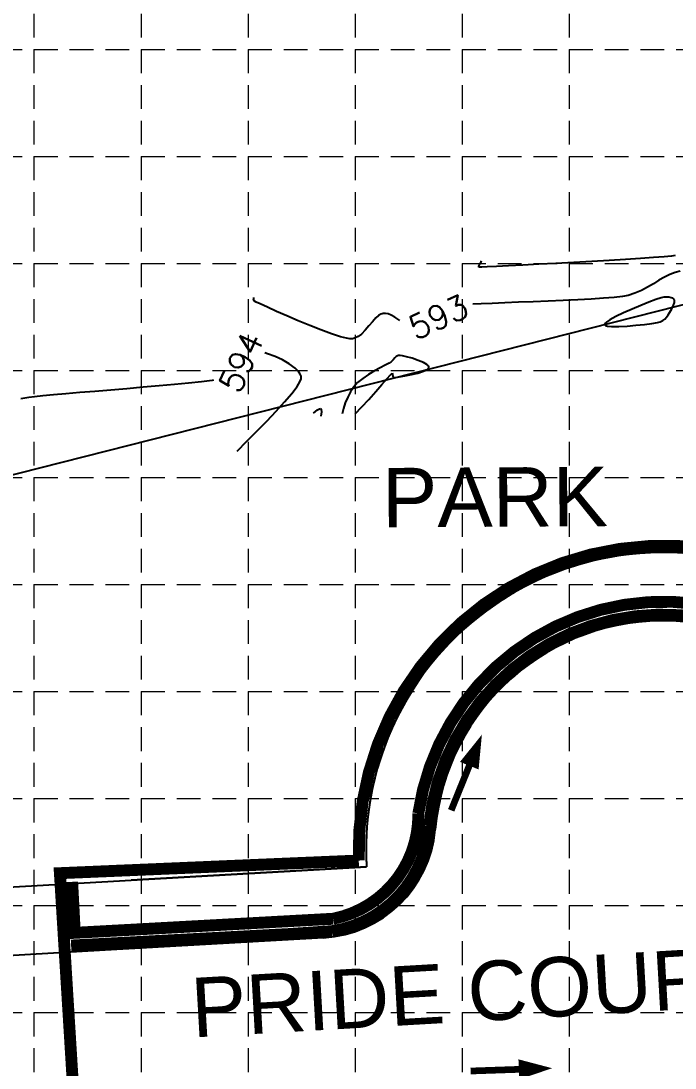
# Model space of a CAD drawing. Header units: inches. Extents: x 2547543 to 2548696, y 7125653 to 7126375.
# Drawn here: x 2548027.4 to 2548137.4, y 7126023.1 to 7126199.2 of the extents above; entities that cross this region are included whole.
import ezdxf

# ---------------------------------------------------------------- set-up
doc = ezdxf.new("R2010")
doc.units = ezdxf.units.IN
doc.header["$MEASUREMENT"] = 0
doc.linetypes.add('HIDDEN', pattern=[0.375, 0.25, -0.125])
for name, color, linetype in [('C-FLOW-ARR', 2, 'Continuous'), ('C-ROAD-BACK-N', 1, 'Continuous'), ('C-ROAD-TEXT', 4, 'Continuous'), ('CONT-MNR', 14, 'Continuous'), ('EROSION BLANKET', 84, 'Continuous'), ('GRID', 254, 'HIDDEN'), ('LIMITS OF DISTURBANCE', 1, 'HIDDEN'), ('SILT FENCE', 200, 'Continuous'), ('V-AREA', 6, 'Continuous'), ('V-PROP-RWAY-N', 4, 'Continuous'), ('V-PROP-SUBD-IDEN-N', 7, 'Continuous')]:
    doc.layers.add(name, color=color, linetype=linetype)
doc.styles.add('L80', font='simplex', dxfattribs={"height": 3.2})
doc.styles.get("Standard").update_dxf_attribs({"font": 'ARIAL.TTF'})

msp = doc.modelspace()

# ---------------------------------------------------------------- linework, layer by layer
at = {"layer": 'C-FLOW-ARR', "color": 7}
for points in [[(2548104.928265771, 7126079.123656251, 0, 3.375, 0), (2548102.811023354, 7126073.912331128, 2.25, 2.25, 0)], [(2548116.757615333, 7126023.025047208, 0, 3.375, 0), (2548111.13592876, 7126022.832005567, 2.25, 2.25, 0)]]:
    msp.add_lwpolyline(points, format="xyseb", dxfattribs=at)
at = {"layer": 'C-FLOW-ARR', "color": 7, "const_width": 1.125}
for points in [[(2548102.811023354, 7126073.912331128), (2548099.757492915, 7126066.396451148)], [(2548111.13592876, 7126022.832005567), (2548103.028217082, 7126022.553596953)]]:
    msp.add_lwpolyline(points, dxfattribs=at)
at = {"layer": 'C-ROAD-BACK-N', "color": 7}
for p, q in [((2548078.310204951, 7126044.978354104), (2548041.579781958, 7126042.871192294)), ((2548041.579781958, 7126042.87119229), (2547862.510675766, 7126032.598302647))]:
    msp.add_line(p, q, dxfattribs=at)
for centre, radius, start, end in [((2548135.43572775, 7126059.77445646), 38.5, 273.283017438607, 174.9287600717264), ((2548077.164722426, 7126064.945523905), 20, 273.2833624749331, 354.9287600717263)]:
    msp.add_arc(centre, radius, start, end, dxfattribs=at)
at = {"layer": 'CONT-MNR', "color": 35, "extrusion": (0.06411901114178377, -0.9979422590562042, 0), "elevation": -6948111.757980612}
msp.add_lwpolyline([(2999810.523327358, 592.0000000000009), (2999807.993429437, 592.0000000000009)], dxfattribs=at)
at = {"layer": 'CONT-MNR', "color": 35, "extrusion": (0.06856502686806662, -0.9976466494158046, 0), "elevation": -6934676.163291115}
msp.add_lwpolyline([(3030742.475417268, 592), (3030740.287048025, 592)], dxfattribs=at)
at = {"layer": 'CONT-MNR', "color": 35, "extrusion": (0.07587986190732937, -0.9971169673398025, 0), "elevation": -6912262.385858219}
msp.add_lwpolyline([(3081521.212156598, 592), (3081519.454922528, 592)], dxfattribs=at)
at = {"layer": 'CONT-MNR', "color": 35}
for points, elevation in [([(2548136.80209074, 7126159.623780679), (2548135.57055271, 7126159.511686882)], 592), ([(2548104.408300788, 7126157.805500438), (2548104.410409586, 7126157.882582142)], 592), ([(2548104.421117951, 7126157.776434313), (2548104.408300788, 7126157.805500438)], 592), ([(2548104.439048765, 7126157.772510102), (2548104.421117951, 7126157.776434313)], 592), ([(2548104.560060238, 7126157.769590857), (2548104.439048765, 7126157.772510102)], 592), ([(2548104.465223731, 7126158.030564625), (2548104.585145136, 7126158.24624142)], 592), ([(2548104.943702634, 7126157.776990376), (2548104.560060238, 7126157.769590857)], 592), ([(2548104.78674861, 7126158.653606351), (2548104.847871989, 7126158.800245361)], 592), ([(2548105.802427792, 7126157.807317969), (2548104.943702634, 7126157.776990376)], 592), ([(2548109.400987939, 7126157.971044322), (2548107.369340846, 7126157.87484479)], 592), ([(2548111.807790534, 7126158.0913786), (2548109.400987939, 7126157.971044322)], 592), ([(2548114.500170092, 7126158.231309664), (2548111.807790534, 7126158.0913786)], 592), ([(2548117.388548076, 7126158.38629955), (2548114.500170092, 7126158.231309664)], 592), ([(2548120.383345947, 7126158.551810294), (2548117.388548076, 7126158.38629955)], 592), ([(2548123.394985169, 7126158.723303936), (2548120.383345947, 7126158.551810294)], 592), ([(2548136.530068043, 7126156.54151314), (2548135.633621727, 7126156.086173721)], 593), ([(2548137.414535575, 7126156.876278483), (2548136.530068043, 7126156.54151314)], 593), ([(2548132.785637671, 7126154.383588368), (2548131.754503811, 7126153.832830014)], 593), ([(2548133.770083783, 7126154.968523596), (2548132.785637671, 7126154.383588368)], 593), ([(2548066.524466, 7126152.223744622), (2548066.54020958, 7126152.36760385)], 593), ([(2548066.54020958, 7126152.36760385), (2548066.565197321, 7126152.489218819)], 593), ([(2548066.568259614, 7126152.088665054), (2548066.553051926, 7126152.099344553)], 593), ([(2548066.568036129, 7126152.580346221), (2548066.570472731, 7126152.658562575)], 593), ([(2548118.601448762, 7126152.138126273), (2548116.080124462, 7126152.031337716)], 593), ([(2548123.331740811, 7126152.377726222), (2548121.042766531, 7126152.253260806)], 593), ([(2548125.396034645, 7126152.512507432), (2548123.331740811, 7126152.377726222)], 593), ([(2548127.163311074, 7126152.658589339), (2548125.396034645, 7126152.512507432)], 593), ([(2548128.56123314, 7126152.816956852), (2548127.163311074, 7126152.658589339)], 593), ([(2548134.204794431, 7126152.286928189), (2548133.028443449, 7126151.846928569)], 594), ([(2548135.075018334, 7126152.587031988), (2548134.204794431, 7126152.286928189)], 594), ([(2548135.528025138, 7126152.708643434), (2548135.075018334, 7126152.587031988)], 594), ([(2548136.393864684, 7126152.702399965), (2548135.958702368, 7126152.72814528)], 594), ([(2548137.210643429, 7126152.399886415), (2548137.057285371, 7126152.512101818)], 594), ([(2548137.315316352, 7126152.259903684), (2548137.286382765, 7126152.309774891)], 594), ([(2548137.348099666, 7126152.060446618), (2548137.335950757, 7126152.203127824)], 594), ([(2548066.973273926, 7126151.884996499), (2548066.666649174, 7126152.036122901)], 593), ([(2548067.648476248, 7126151.564315234), (2548066.973273926, 7126151.884996499)], 593), ([(2548070.380215256, 7126150.315986415), (2548068.855202432, 7126151.005793624)], 593), ([(2548072.132722691, 7126149.54193289), (2548070.380215256, 7126150.315986415)], 593), ([(2548106.641501126, 7126151.667945118), (2548104.805198548, 7126151.588112839)], 593), ([(2548108.759481965, 7126151.751198838), (2548106.641501126, 7126151.667945118)], 593), ([(2548131.657055411, 7126151.305629659), (2548130.20172034, 7126150.701627998)], 594), ([(2548086.500230274, 7126148.581857312), (2548085.919210624, 7126147.864203821)], 593), ([(2548088.301376853, 7126149.942741038), (2548088.171296583, 7126149.916144273)], 593), ([(2548088.449757836, 7126149.960464181), (2548088.301376853, 7126149.942741038)], 593), ([(2548089.675398973, 7126149.700079256), (2548089.15087916, 7126149.896851953)], 593), ([(2548134.46035229, 7126148.438466515), (2548134.936773085, 7126148.548794804)], 594), ([(2548135.674909345, 7126149.018539635), (2548135.964281774, 7126149.335747541)], 594), ([(2548125.580405705, 7126148.036902652), (2548125.703097559, 7126147.943336859)], 594), ([(2548125.864589378, 7126148.515106647), (2548125.616420769, 7126148.277302517)], 594), ([(2548125.703097559, 7126147.943336859), (2548126.045705331, 7126147.841613112)], 594), ([(2548126.753482672, 7126147.77043011), (2548127.945050559, 7126147.768634054)], 594), ([(2548127.945050559, 7126147.768634054), (2548129.35247441, 7126147.842454229)], 594), ([(2548129.35247441, 7126147.842454229), (2548130.841735368, 7126147.969119098)], 594), ([(2548130.841735368, 7126147.969119098), (2548132.278814573, 7126148.125857126)], 594), ([(2548083.020036648, 7126145.703436188), (2548082.715967831, 7126145.711929901)], 593), ([(2548083.14359323, 7126145.715960778), (2548083.020036648, 7126145.703436188)], 593), ([(2548083.636755316, 7126145.849931215), (2548083.312034989, 7126145.749353861)], 593), ([(2548084.095895416, 7126146.076083967), (2548083.636755316, 7126145.849931215)], 593), ([(2548084.662836049, 7126146.4924207), (2548084.095895416, 7126146.076083967)], 593), ([(2548070.129829839, 7126142.728404319), (2548068.885492667, 7126143.192100728)], 594), ([(2548071.372822853, 7126142.155567752), (2548070.129829839, 7126142.728404319)], 594), ([(2548072.525093284, 7126141.499804918), (2548071.372822853, 7126142.155567752)], 594), ([(2548090.306509231, 7126142.488596914), (2548090.021782949, 7126142.165289314)], 594), ([(2548090.96249813, 7126142.900651535), (2548090.880295772, 7126142.88385592)], 594), ([(2548091.190063981, 7126142.895647946), (2548091.020544175, 7126142.905071039)], 594), ([(2548091.56000472, 7126142.839329451), (2548091.190063981, 7126142.895647946)], 594), ([(2548092.219016499, 7126142.695214829), (2548091.56000472, 7126142.839329451)], 594), ([(2548094.22175925, 7126142.081610884), (2548093.201727578, 7126142.42496962)], 594), ([(2548074.385553706, 7126139.744498852), (2548074.08526323, 7126140.194132352)], 594), ([(2548088.665136024, 7126141.291004318), (2548087.820683112, 7126140.845439781)], 594), ([(2548089.80968699, 7126139.911550185), (2548089.826988112, 7126139.919944667)], 594), ([(2548089.826988112, 7126139.919944667), (2548089.852544568, 7126139.905356396)], 594), ([(2548089.852544568, 7126139.905356396), (2548089.885636681, 7126139.839579674)], 594), ([(2548094.148229063, 7126139.95105423), (2548095.085486418, 7126140.253249774)], 594), ([(2548095.085486418, 7126140.253249774), (2548095.646238672, 7126140.509488251)], 594), ([(2548095.646238672, 7126140.509488251), (2548095.912042208, 7126140.705677986)], 594), ([(2548095.999663527, 7126140.836796446), (2548096.013422778, 7126140.902136339)], 594), ([(2548096.013422778, 7126140.902136339), (2548096.006100871, 7126140.977480001)], 594), ([(2548057.733545064, 7126138.48291595), (2548055.588253175, 7126138.254264772)], 594), ([(2548059.783482409, 7126138.733066795), (2548059.577968779, 7126138.703860083)], 594), ([(2548073.84377803, 7126137.697877272), (2548074.320945689, 7126138.4828446)], 594), ([(2548074.551587791, 7126139.194776091), (2548074.543784863, 7126139.297097694)], 594), ([(2548085.847526114, 7126139.701983539), (2548084.876603763, 7126139.037683015)], 594), ([(2548088.116155335, 7126138.018644638), (2548088.982084449, 7126139.008775953)], 594), ([(2548089.90610165, 7126139.676937426), (2548089.923392282, 7126139.417722257)], 594), ([(2548090.024213394, 7126139.190766316), (2548090.048333566, 7126139.184901231)], 594), ([(2548090.048333566, 7126139.184901231), (2548090.155082741, 7126139.184564346)], 594), ([(2548090.155082741, 7126139.184564346), (2548090.445593091, 7126139.210957594)], 594), ([(2548042.494916152, 7126137.085980884), (2548039.832102238, 7126136.865434038)], 594), ([(2548050.640338593, 7126137.784193018), (2548047.960352759, 7126137.547948306)], 594), ([(2548083.360525697, 7126137.607915098), (2548082.839764116, 7126136.800424479)], 594), ([(2548029.669813743, 7126135.97058579), (2548028.696941266, 7126135.851308869)], 594), ([(2548081.954168188, 7126134.912971504), (2548081.627427853, 7126133.954081167)], 594), ([(2548082.364629278, 7126135.881931278), (2548081.954168188, 7126134.912971504)], 594), ([(2548068.752005653, 7126131.866098599), (2548070.325303426, 7126133.523179093)], 594), ([(2548077.276860014, 7126133.733555597), (2548077.610830906, 7126133.949485153)], 593), ([(2548077.610830906, 7126133.949485153), (2548077.753462051, 7126133.992316261)], 593), ([(2548077.799620998, 7126133.981989132), (2548077.849844422, 7126133.939441447)], 593), ([(2548077.928669912, 7126133.423724101), (2548077.809321343, 7126132.691665164)], 593), ([(2548077.914615894, 7126133.79154581), (2548077.928669912, 7126133.423724101)], 593), ([(2548067.085881533, 7126130.162948487), (2548068.752005653, 7126131.866098599)], 594)]:
    msp.add_lwpolyline(points, dxfattribs=dict(at, elevation=elevation))
at = {"layer": 'CONT-MNR', "color": 35, "extrusion": (0.1375921012097574, -0.9904889770636944, 0), "elevation": -6707779.059381553}
msp.add_lwpolyline([(3504405.31800917, 592.0000000000005), (3504404.690713329, 592.0000000000005)], dxfattribs=at)
at = {"layer": 'CONT-MNR', "color": 35, "extrusion": (0.9377367516612963, -0.3473467785710994, 0), "elevation": -85796.83139264537}
msp.add_lwpolyline([(7567536.0030567, 592), (7567536.160864829, 592)], dxfattribs=at)
at = {"layer": 'CONT-MNR', "color": 35, "extrusion": (0.869162764058624, -0.4945261262804753, 0), "elevation": -1309353.808440235}
msp.add_lwpolyline([(7453895.688271692, 592.0000000000005), (7453895.928769631, 592.0000000000005)], dxfattribs=at)
at = {"layer": 'CONT-MNR', "color": 35, "extrusion": (0.9230237489471842, -0.3847429776870341, 0), "elevation": -389778.2668837649}
msp.add_lwpolyline([(7557978.884283188, 592.0000000000009), (7557979.099156398, 592.0000000000009)], dxfattribs=at)
at = {"layer": 'CONT-MNR', "color": 35, "extrusion": (0.04305548547606322, -0.9990726826264547, 0), "elevation": -7009839.665008715}
msp.add_lwpolyline([(2852564.651988111, 592), (2852563.083620682, 592)], dxfattribs=at)
at = {"layer": 'CONT-MNR', "color": 35, "extrusion": (0.05874300374258346, -0.9982731387307279, 0), "elevation": -6964168.413677803}
msp.add_lwpolyline([(2962338.05192422, 592.0000000000009), (2962335.107938332, 592.0000000000009)], dxfattribs=at)
at = {"layer": 'CONT-MNR', "color": 35, "extrusion": (0.06105650824316976, -0.9981343110028589, 0), "elevation": -6957284.003488289}
msp.add_lwpolyline([(2978473.48378955, 592.0000000000009), (2978470.702013313, 592.0000000000009)], dxfattribs=at)
at = {"layer": 'CONT-MNR', "color": 35, "extrusion": (0.5054492185687811, -0.862856353889921, 0), "elevation": -4860895.89294496}
msp.add_lwpolyline([(5800585.047199497, 593), (5800583.984331576, 593)], dxfattribs=at)
at = {"layer": 'CONT-MNR', "color": 35, "extrusion": (-0.1953351853911514, 0.9807365422722886, 0), "elevation": 6491141.560260816}
msp.add_lwpolyline([(-3891041.550194255, 593), (-3891040.651720554, 593)], dxfattribs=at)
at = {"layer": 'CONT-MNR', "color": 35, "extrusion": (-0.402621618005009, 0.9153665018532352, 0), "elevation": 5497109.575737368}
msp.add_lwpolyline([(-5201618.036707917, 593.0000000000009), (-5201616.849752912, 593.0000000000009)], dxfattribs=at)
at = {"layer": 'CONT-MNR', "color": 35, "extrusion": (0.5227918092115342, -0.8524603945177341, 0), "elevation": -4742621.412087029}
msp.add_lwpolyline([(5897679.677885771, 593), (5897678.567645799, 593)], dxfattribs=at)
at = {"layer": 'CONT-MNR', "color": 35, "extrusion": (0.9912465241110947, 0.1320239691786047, 0), "elevation": 3466584.987130468}
msp.add_lwpolyline([(6727367.676315508, 593.0000000000009), (6727367.765782273, 593.0000000000009)], dxfattribs=at)
at = {"layer": 'CONT-MNR', "color": 35, "extrusion": (0.9051462299070939, 0.425100344018885, 0), "elevation": 5335702.543009584}
msp.add_lwpolyline([(5367025.738180859, 593.0000000000009), (5367025.777640169, 593.0000000000009)], dxfattribs=at)
at = {"layer": 'CONT-MNR', "color": 35, "extrusion": (0.9995151268403871, -0.03113697508180829, 0), "elevation": 2324944.243624979}
msp.add_lwpolyline([(7202036.294292829, 593.0000000000009), (7202036.385464437, 593.0000000000009)], dxfattribs=at)
at = {"layer": 'CONT-MNR', "color": 35, "extrusion": (-0.4710608577253265, -0.8821007132516557, 0), "elevation": -7486278.263336824}
msp.add_lwpolyline([(-1109199.86635313, 593), (-1109199.977893183, 593)], dxfattribs=at)
at = {"layer": 'CONT-MNR', "color": 35, "extrusion": (0.04710845525867522, -0.9988897804278216, 0), "elevation": -6998202.613418061}
msp.add_lwpolyline([(2880994.093501817, 593.0000000000009), (2880991.649470638, 593.0000000000009)], dxfattribs=at)
at = {"layer": 'CONT-MNR', "color": 35, "extrusion": (0.1766709092927695, -0.9842699781105111, 0), "elevation": -6563878.087250346}
msp.add_lwpolyline([(3767031.312631369, 593.0000000000005), (3767030.341118708, 593.0000000000005)], dxfattribs=at)
at = {"layer": 'CONT-MNR', "color": 35, "extrusion": (0.3033992901196316, -0.9528635110837772, 0), "elevation": -6017150.470501245}
msp.add_lwpolyline([(4590090.604186755, 593), (4590089.396730424, 593)], dxfattribs=at)
at = {"layer": 'CONT-MNR', "color": 35, "extrusion": (0.04523546152860419, -0.99897635258313, 0), "elevation": -7003591.954183361}
msp.add_lwpolyline([(2867882.373491382, 594.0000000000005), (2867881.942372839, 594.0000000000005)], dxfattribs=at)
at = {"layer": 'CONT-MNR', "color": 35, "extrusion": (-0.1976759321957276, -0.9802674256704392, 0), "elevation": -7489240.60153512}
msp.add_lwpolyline([(1089186.631230479, 594), (1089186.224654873, 594)], dxfattribs=at)
at = {"layer": 'CONT-MNR', "color": 35, "extrusion": (-0.3833264618679267, -0.9236129187228906, 0), "elevation": -7558574.883490572}
msp.add_lwpolyline([(-378150.5244099288, 594), (-378150.8111835965, 594)], dxfattribs=at)
at = {"layer": 'CONT-MNR', "color": 35, "extrusion": (0.765513818330113, 0.6434194541243301, 0), "elevation": 6535739.332890399}
msp.add_lwpolyline([(3815646.962819481, 594), (3815647.080533261, 594)], dxfattribs=at)
at = {"layer": 'CONT-MNR', "color": 35, "extrusion": (0.9865563128748348, -0.1634216678620408, 0), "elevation": 1349313.331683161}
msp.add_lwpolyline([(7446770.878732184, 594.0000000000009), (7446771.157107628, 594.0000000000009)], dxfattribs=at)
at = {"layer": 'CONT-MNR', "color": 35, "extrusion": (0.9398538159994225, 0.341576937967603, 0), "elevation": 4829005.847919412}
msp.add_lwpolyline([(5827156.392767393, 594), (5827156.453176638, 594)], dxfattribs=at)
at = {"layer": 'CONT-MNR', "color": 35, "extrusion": (-0.4200319591301334, -0.9075093130702859, 0), "elevation": -7537318.757352055}
msp.add_lwpolyline([(-680814.9515801175, 593.0000000000009), (-680816.2812922946, 593.0000000000009)], dxfattribs=at)
at = {"layer": 'CONT-MNR', "color": 35, "extrusion": (0.05214269619627047, -0.9986396443329213, 0), "elevation": -6983592.432681764}
msp.add_lwpolyline([(2916215.233694025, 593.0000000000009), (2916213.825929908, 593.0000000000009)], dxfattribs=at)
at = {"layer": 'CONT-MNR', "color": 35, "extrusion": (0.03763894588981107, -0.9992914038218802, 0), "elevation": -7025194.059583745}
msp.add_lwpolyline([(2814526.34849196, 593.0000000000009), (2814524.019519518, 593.0000000000009)], dxfattribs=at)
at = {"layer": 'CONT-MNR', "color": 35, "extrusion": (0.03773244344841649, -0.9992878777966899, 0), "elevation": -7024930.690427181}
msp.add_lwpolyline([(2815186.107669903, 593.0000000000009), (2815183.641587265, 593.0000000000009)], dxfattribs=at)
at = {"layer": 'CONT-MNR', "color": 35, "extrusion": (0.03928468739871611, -0.9992280587213238, 0), "elevation": -7020549.116763274}
msp.add_lwpolyline([(2826097.739046184, 593.0000000000009), (2826095.20809857, 593.0000000000009)], dxfattribs=at)
at = {"layer": 'CONT-MNR', "color": 35, "extrusion": (0.4025793215288536, -0.9153851046840166, 0), "elevation": -5497347.67822807}
msp.add_lwpolyline([(5201361.34602404, 594), (5201359.785815035, 594)], dxfattribs=at)
at = {"layer": 'CONT-MNR', "color": 35, "extrusion": (0.3671439570448256, -0.9301641332611504, 0), "elevation": -5692959.213046314}
msp.add_lwpolyline([(4986505.537419857, 594), (4986504.063069269, 594)], dxfattribs=at)
at = {"layer": 'CONT-MNR', "color": 35, "extrusion": (0.8709130405236243, -0.491437153505813, 0), "elevation": -1282849.610142484}
msp.add_lwpolyline([(7458506.065557445, 594), (7458506.72530179, 594)], dxfattribs=at)
at = {"layer": 'CONT-MNR', "color": 35, "extrusion": (0.9040155714815451, -0.4274995280920151, 0), "elevation": -742870.6747892248}
msp.add_lwpolyline([(7531478.530418379, 594.0000000000009), (7531479.205193421, 594.0000000000009)], dxfattribs=at)
at = {"layer": 'CONT-MNR', "color": 35, "extrusion": (0.9449353147216395, -0.3272571633928221, 0), "elevation": 75740.70466093533}
msp.add_lwpolyline([(7567648.195006175, 594.0000000000009), (7567648.666068548, 594.0000000000009)], dxfattribs=at)
at = {"layer": 'CONT-MNR', "color": 35, "extrusion": (-0.394576283469856, -0.9188631870540444, 0), "elevation": -7553365.311667007}
msp.add_lwpolyline([(-470477.8649594174, 593.0000000000005), (-470479.9209891292, 593.0000000000005)], dxfattribs=at)
at = {"layer": 'CONT-MNR', "color": 35, "extrusion": (-0.3826325485400152, -0.9239006076401146, 0), "elevation": -7558829.199282714}
msp.add_lwpolyline([(-372527.2184051066, 593), (-372529.312916731, 593)], dxfattribs=at)
at = {"layer": 'CONT-MNR', "color": 35, "extrusion": (0.7409986007538334, -0.671506570095082, 0), "elevation": -2897127.060920572}
msp.add_lwpolyline([(6991523.813245566, 593.0000000000009), (6991522.953995395, 593.0000000000009)], dxfattribs=at)
at = {"layer": 'CONT-MNR', "color": 35, "extrusion": (0.6457436995976046, -0.7635542380407554, 0), "elevation": -3795790.260600232}
msp.add_lwpolyline([(6547269.265820606, 593), (6547268.646987876, 593)], dxfattribs=at)
at = {"layer": 'CONT-MNR', "color": 35, "extrusion": (0.49587748723479, -0.8683924905558033, 0), "elevation": -4924755.563577317}
msp.add_lwpolyline([(5746437.683167721, 593), (5746437.259784622, 593)], dxfattribs=at)
at = {"layer": 'CONT-MNR', "color": 35, "extrusion": (0.327582892971041, -0.9448224427016557, 0), "elevation": -5898236.276131007}
msp.add_lwpolyline([(4741895.695499513, 593), (4741895.426772706, 593)], dxfattribs=at)
at = {"layer": 'CONT-MNR', "color": 35, "extrusion": (0.01097648211097168, -0.9999397566056005, 0), "elevation": -7097751.609715625}
msp.add_lwpolyline([(2626155.289815974, 593), (2626155.00182153, 593)], dxfattribs=at)
at = {"layer": 'CONT-MNR', "color": 35, "extrusion": (-0.1595520167255111, -0.9871895228165777, 0), "elevation": -7441413.279011851}
msp.add_lwpolyline([(1378455.325419475, 593), (1378454.90691399, 593)], dxfattribs=at)
at = {"layer": 'CONT-MNR', "color": 35, "extrusion": (-0.498926324739762, -0.8666444037098917, 0), "elevation": -7447146.774426755}
msp.add_lwpolyline([(-1347135.292632192, 593.0000000000009), (-1347136.022070427, 593.0000000000009)], dxfattribs=at)
at = {"layer": 'CONT-MNR', "color": 35, "extrusion": (0.5575643952391286, 0.830133691137533, 0), "elevation": 7336381.083360728}
msp.add_lwpolyline([(1858030.773110464, 593.0000000000009), (1858031.532621807, 593.0000000000009)], dxfattribs=at)
at = {"layer": 'CONT-MNR', "color": 35, "extrusion": (-0.5271917706113723, -0.8497463368556797, 0), "elevation": -7398751.507740579}
msp.add_lwpolyline([(-1591615.873677343, 593.0000000000009), (-1591616.122318778, 593.0000000000009)], dxfattribs=at)
at = {"layer": 'CONT-MNR', "color": 35, "extrusion": (-0.5534060381590876, 0.832911614115845, 0), "elevation": 4525303.622693604}
msp.add_lwpolyline([(-6066017.938287808, 594.0000000000005), (-6066017.243923906, 594.0000000000005)], dxfattribs=at)
at = {"layer": 'CONT-MNR', "color": 35, "extrusion": (0.4742232761501184, -0.8804046140028166, 0), "elevation": -5065513.50126555}
msp.add_lwpolyline([(5622769.136812076, 594.0000000000005), (5622767.954814586, 594.0000000000005)], dxfattribs=at)
at = {"layer": 'CONT-MNR', "color": 35, "extrusion": (-0.429563387340573, 0.9030367081445212, 0), "elevation": 5340592.276798668}
msp.add_lwpolyline([(-5362186.983853867, 594.0000000000009), (-5362185.55538583, 594.0000000000009)], dxfattribs=at)
at = {"layer": 'CONT-MNR', "color": 35, "extrusion": (0.4575651749173613, -0.889176085318788, 0), "elevation": -5170463.061959914}
msp.add_lwpolyline([(5526418.055160325, 594.0000000000005), (5526418.514430443, 594.0000000000005)], dxfattribs=at)
at = {"layer": 'CONT-MNR', "color": 35, "extrusion": (0.6185554468402386, -0.7857411527877821, 0), "elevation": -4023145.343761757}
msp.add_lwpolyline([(6410092.933390245, 594.0000000000005), (6410093.353075854, 594.0000000000005)], dxfattribs=at)
at = {"layer": 'CONT-MNR', "color": 35, "extrusion": (0.8000335116655173, -0.5999553151795063, 0), "elevation": -2236777.007039097}
msp.add_lwpolyline([(7229925.993301907, 594), (7229926.471998446, 594)], dxfattribs=at)
at = {"layer": 'CONT-MNR', "color": 35, "extrusion": (0.8384585676142018, -0.5449653478840111, 0), "elevation": -1746997.989035915}
msp.add_lwpolyline([(7363627.244505737, 594.0000000000009), (7363627.766156059, 594.0000000000009)], dxfattribs=at)
at = {"layer": 'CONT-MNR', "color": 35, "extrusion": (-0.3664892221021241, -0.9304222966389939, 0), "elevation": -7564169.297873999}
msp.add_lwpolyline([(-240867.6956085665, 593), (-240869.7272011954, 593)], dxfattribs=at)
at = {"layer": 'CONT-MNR', "color": 35, "extrusion": (-0.342982640800722, -0.9393417419179045, 0), "elevation": -7567833.978657602}
msp.add_lwpolyline([(-50627.02865349734, 593.0000000000009), (-50628.89652063092, 593.0000000000009)], dxfattribs=at)
at = {"layer": 'CONT-MNR', "color": 35, "extrusion": (-0.7065676495656708, 0.7076455020610558, 0), "elevation": 3242391.321275279}
msp.add_lwpolyline([(-6838246.147756007, 593.0000000000009), (-6838245.228137038, 593.0000000000009)], dxfattribs=at)
at = {"layer": 'CONT-MNR', "color": 35, "extrusion": (0.7661635986151667, -0.6426455789601744, 0), "elevation": -2627336.742504028}
msp.add_lwpolyline([(7097311.242693563, 593), (7097310.300322889, 593)], dxfattribs=at)
at = {"layer": 'CONT-MNR', "color": 35, "extrusion": (0.8977589106096079, -0.440487160336201, 0), "elevation": -851374.3413093514}
msp.add_lwpolyline([(7519979.731230756, 594), (7519979.586529324, 594)], dxfattribs=at)
at = {"layer": 'CONT-MNR', "color": 35, "extrusion": (0.9997215358727891, 0.02359768446588836, 0), "elevation": 2715576.586563008}
msp.add_lwpolyline([(7064033.907999627, 594), (7064033.852545724, 594)], dxfattribs=at)
at = {"layer": 'CONT-MNR', "color": 35, "extrusion": (0.901591004656213, 0.4325894824461182, 0), "elevation": 5380063.793146316}
msp.add_lwpolyline([(5322578.702948155, 594), (5322578.641884543, 594)], dxfattribs=at)
at = {"layer": 'CONT-MNR', "color": 35, "extrusion": (-0.1000677799867958, -0.9949806226296641, 0), "elevation": -7345364.33291952}
msp.add_lwpolyline([(1822238.245126833, 594.0000000000005), (1822238.956474698, 594.0000000000005)], dxfattribs=at)
at = {"layer": 'CONT-MNR', "color": 35, "extrusion": (0.1300262444720885, -0.9915105525149416, 0), "elevation": -6734326.994939551}
msp.add_lwpolyline([(3453086.322005609, 594), (3453087.583594394, 594)], dxfattribs=at)
at = {"layer": 'CONT-MNR', "color": 35, "extrusion": (0.1576431576854032, -0.9874961442127129, 0), "elevation": -6635348.143536204}
msp.add_lwpolyline([(3639660.554064897, 594), (3639661.496508196, 594)], dxfattribs=at)
at = {"layer": 'CONT-MNR', "color": 35, "extrusion": (0.3051736268012268, 0.9522967276563463, 0), "elevation": 7563812.728167224}
msp.add_lwpolyline([(-251817.4853420286, 593), (-251815.8806950958, 593)], dxfattribs=at)
at = {"layer": 'CONT-MNR', "color": 35, "extrusion": (-0.2442347425369636, -0.9697161391551155, 0), "elevation": -7532668.777613738}
msp.add_lwpolyline([(730463.9783256203, 593.0000000000009), (730462.9487329975, 593.0000000000009)], dxfattribs=at)
at = {"layer": 'CONT-MNR', "color": 35, "extrusion": (-0.1529664860618586, -0.9882313768252289, 0), "elevation": -7432052.047614247}
msp.add_lwpolyline([(1428033.82194676, 593.0000000000009), (1428033.227351888, 593.0000000000009)], dxfattribs=at)
at = {"layer": 'CONT-MNR', "color": 35, "extrusion": (0.1944625123182102, -0.9809099506595343, 0), "elevation": -6494600.592936921}
msp.add_lwpolyline([(3885208.48144971, 593.0000000000009), (3885208.30972981, 593.0000000000009)], dxfattribs=at)
at = {"layer": 'CONT-MNR', "color": 35, "extrusion": (-0.2731594744967614, -0.9619687632624322, 0), "elevation": -7551156.311078867}
msp.add_lwpolyline([(504589.144941956, 594), (504588.6650190614, 594)], dxfattribs=at)
at = {"layer": 'CONT-MNR', "color": 35, "extrusion": (-0.5911213722304673, -0.8065826202518681, 0), "elevation": -7254042.010774122}
msp.add_lwpolyline([(-2157182.322897338, 594), (-2157183.528191628, 594)], dxfattribs=at)
at = {"layer": 'CONT-MNR', "color": 35, "extrusion": (0.4655777181097878, -0.8850069990681898, 0), "elevation": -5120351.6126322}
msp.add_lwpolyline([(5572849.632344864, 594), (5572848.904085429, 594)], dxfattribs=at)
at = {"layer": 'CONT-MNR', "color": 35, "extrusion": (0.5081629990866263, -0.8612609165399795, 0), "elevation": -4842622.566171393}
msp.add_lwpolyline([(5815811.661499037, 594), (5815811.236905741, 594)], dxfattribs=at)
at = {"layer": 'CONT-MNR', "color": 35, "extrusion": (0.6778952135233256, -0.7351585403721872, 0), "elevation": -3511506.243325582}
msp.add_lwpolyline([(6704027.805887261, 594), (6704027.33463297, 594)], dxfattribs=at)
at = {"layer": 'CONT-MNR', "color": 35, "extrusion": (-0.6929294457300942, 0.7210053975111315, 0), "elevation": 3372340.393952116}
msp.add_lwpolyline([(-6775101.146750846, 594.0000000000009), (-6775100.829156084, 594.0000000000009)], dxfattribs=at)
at = {"layer": 'CONT-MNR', "color": 35, "extrusion": (0.5294880136909821, -0.8483174189874793, 0), "elevation": -4696047.593608433}
msp.add_lwpolyline([(5934796.964691529, 594), (5934796.734509965, 594)], dxfattribs=at)
at = {"layer": 'CONT-MNR', "color": 35, "extrusion": (0.3358089041487137, -0.941930135357416, 0), "elevation": -5856657.12498324}
msp.add_lwpolyline([(4793145.820414805, 594), (4793145.661664205, 594)], dxfattribs=at)
at = {"layer": 'CONT-MNR', "color": 35, "extrusion": (0.0759181661846824, -0.9971140516727036, 0), "elevation": -6912130.827322705}
msp.add_lwpolyline([(3081741.062848615, 594), (3081741.004634568, 594)], dxfattribs=at)
at = {"layer": 'CONT-MNR', "color": 35, "extrusion": (-0.2651561751270955, -0.9642054774745729, 0), "elevation": -7546708.206657082}
msp.add_lwpolyline([(567344.7534055831, 594), (567343.7342129918, 594)], dxfattribs=at)
at = {"layer": 'CONT-MNR', "color": 35, "extrusion": (0.3925079414655026, 0.9197486155936923, 0), "elevation": 7554406.531728431}
msp.add_lwpolyline([(453460.2388252001, 594.0000000000005), (453461.2261784221, 594.0000000000005)], dxfattribs=at)
at = {"layer": 'CONT-MNR', "color": 35, "extrusion": (0.508719915196103, 0.8609320808768076, 0), "elevation": 7431390.735678128}
msp.add_lwpolyline([(1431472.722080159, 594.0000000000009), (1431473.355844918, 594.0000000000009)], dxfattribs=at)
at = {"layer": 'CONT-MNR', "color": 35, "extrusion": (0.7102109143153089, 0.7039889609840576, 0), "elevation": 6826394.056931908}
msp.add_lwpolyline([(3267246.515018946, 594), (3267247.350260053, 594)], dxfattribs=at)
at = {"layer": 'CONT-MNR', "color": 35, "extrusion": (0.9253291848006376, 0.3791647396003318, 0), "elevation": 5059788.514574278}
msp.add_lwpolyline([(5627884.796689449, 594), (5627885.1196718, 594)], dxfattribs=at)
at = {"layer": 'CONT-MNR', "color": 35, "extrusion": (0.5167368391640043, -0.8561442863506092, 0), "elevation": -4784313.962820264}
msp.add_lwpolyline([(5863869.221505124, 594), (5863868.044534424, 594)], dxfattribs=at)
at = {"layer": 'CONT-MNR', "color": 35, "extrusion": (0.4848696194623353, -0.874586446340469, 0), "elevation": -4996935.82616361}
msp.add_lwpolyline([(5683772.272018063, 594), (5683771.16806743, 594)], dxfattribs=at)
at = {"layer": 'CONT-MNR', "color": 35, "extrusion": (0.7316232933573262, -0.6817091437093828, 0), "elevation": -2993712.886955813}
msp.add_lwpolyline([(6950705.60715769, 594.0000000000009), (6950705.958809122, 594.0000000000009)], dxfattribs=at)
at = {"layer": 'CONT-MNR', "color": 35, "extrusion": (0.6808291962192786, -0.732442219956913, 0), "elevation": -3484671.79951565}
msp.add_lwpolyline([(6718012.550227207, 594), (6718012.664983559, 594)], dxfattribs=at)
at = {"layer": 'CONT-MNR', "color": 35, "extrusion": (0.9921764215189118, 0.1248436966047009, 0), "elevation": 3417808.344534693}
msp.add_lwpolyline([(6752274.964673579, 594), (6752274.800748854, 594)], dxfattribs=at)
at = {"layer": 'CONT-MNR', "color": 35, "extrusion": (0.2431184250845446, -0.9699966141097663, 0), "elevation": -6292842.987910351}
msp.add_lwpolyline([(4204137.508478592, 594.0000000000009), (4204138.61804746, 594.0000000000009)], dxfattribs=at)
at = {"layer": 'CONT-MNR', "color": 35, "extrusion": (-0.6863481935857499, -0.7272730966848547, 0), "elevation": -6931531.766746005}
msp.add_lwpolyline([(-3037852.476437339, 594.0000000000009), (-3037852.825100861, 594.0000000000009)], dxfattribs=at)
at = {"layer": 'CONT-MNR', "color": 35, "extrusion": (0.8314380755676306, -0.5556174281791338, 0), "elevation": -1840824.010261321}
msp.add_lwpolyline([(7340711.211955718, 594), (7340711.369656529, 594)], dxfattribs=at)
at = {"layer": 'CONT-MNR', "color": 35, "extrusion": (0.895382389110319, 0.4452980768778343, 0), "elevation": 5454777.162457236}
msp.add_lwpolyline([(5245958.882336181, 594.0000000000009), (5245959.055305374, 594.0000000000009)], dxfattribs=at)
at = {"layer": 'CONT-MNR', "color": 35, "extrusion": (0.09180525326325403, -0.9957769807910152, 0), "elevation": -6862119.533080616}
msp.add_lwpolyline([(3191509.63154842, 594), (3191507.057605661, 594)], dxfattribs=at)
at = {"layer": 'CONT-MNR', "color": 35, "extrusion": (0.09755583455918403, -0.9952300533763343, 0), "elevation": -6843569.265743837}
msp.add_lwpolyline([(3231097.863682, 594.0000000000009), (3231095.467410279, 594.0000000000009)], dxfattribs=at)
at = {"layer": 'CONT-MNR', "color": 35, "extrusion": (0.118939995494204, -0.9929014439871858, 0), "elevation": -6772487.214393079}
msp.add_lwpolyline([(3377554.939658771, 594), (3377553.082048707, 594)], dxfattribs=at)
at = {"layer": 'CONT-MNR', "color": 35, "extrusion": (0.9254469444941611, -0.3788772267191858, 0), "elevation": -341823.9909338071}
msp.add_lwpolyline([(7560270.417185066, 594.0000000000009), (7560270.920698848, 594.0000000000009)], dxfattribs=at)
at = {"layer": 'CONT-MNR', "color": 35, "extrusion": (0.9722103307604179, 0.2341091043994639, 0), "elevation": 4145558.483684651}
msp.add_lwpolyline([(6331578.793687614, 594.0000000000009), (6331578.946469534, 594.0000000000009)], dxfattribs=at)
at = {"layer": 'CONT-MNR', "color": 35, "extrusion": (0.9871134611843256, -0.1600219195882271, 0), "elevation": 1374900.21677255}
msp.add_lwpolyline([(7442055.457268597, 594.0000000000009), (7442055.706435699, 594.0000000000009)], dxfattribs=at)
at = {"layer": 'CONT-MNR', "color": 35, "extrusion": (0.7396116113840141, -0.6730339250780323, 0), "elevation": -2911540.324682074}
msp.add_lwpolyline([(6985521.646489392, 594.0000000000009), (6985520.664694944, 594.0000000000009)], dxfattribs=at)
at = {"layer": 'CONT-MNR', "color": 35, "extrusion": (0.6353085085694615, -0.7722584405102002, 0), "elevation": -3884401.017436406}
msp.add_lwpolyline([(6495076.816982662, 594), (6495075.709455635, 594)], dxfattribs=at)
at = {"layer": 'CONT-MNR', "color": 35, "extrusion": (0.7521061079233998, -0.6590420338827526, 0), "elevation": -2779991.857849313}
msp.add_lwpolyline([(7038907.510039683, 594), (7038909.104311271, 594)], dxfattribs=at)
at = {"layer": 'CONT-MNR', "color": 35, "extrusion": (0.7477372827239489, -0.6639946957804749, 0), "elevation": -2826417.371618906}
msp.add_lwpolyline([(7020397.387216011, 594), (7020398.145996385, 594)], dxfattribs=at)
at = {"layer": 'CONT-MNR', "color": 35, "extrusion": (0.9138835601505111, 0.4059764013912965, 0), "elevation": 5221701.927392937}
msp.add_lwpolyline([(5477997.283676686, 594.0000000000005), (5477997.03533439, 594.0000000000005)], dxfattribs=at)
at = {"layer": 'CONT-MNR', "color": 35, "extrusion": (0.136806166202786, -0.9905978361014603, 0), "elevation": -6710543.597132822}
msp.add_lwpolyline([(3499032.666873776, 594), (3499033.25869423, 594)], dxfattribs=at)
at = {"layer": 'CONT-MNR', "color": 35, "extrusion": (0.1701383401516603, -0.9854201871336095, 0), "elevation": -6588713.535872081}
msp.add_lwpolyline([(3723369.852255448, 594.0000000000005), (3723370.823599671, 594.0000000000005)], dxfattribs=at)
at = {"layer": 'CONT-MNR', "color": 35, "extrusion": (0.2026576984556556, -0.9792496399063196, 0), "elevation": -6461879.039420412}
msp.add_lwpolyline([(3939385.183974316, 594.0000000000009), (3939386.289841113, 594.0000000000009)], dxfattribs=at)
at = {"layer": 'CONT-MNR', "color": 35, "extrusion": (0.0913309544768784, -0.9958205946626844, 0), "elevation": -6863638.991547341}
msp.add_lwpolyline([(3188220.42484207, 594.0000000000005), (3188218.635905371, 594.0000000000005)], dxfattribs=at)
at = {"layer": 'CONT-MNR', "color": 35, "extrusion": (0.08638881016697, -0.9962614985423933, 0), "elevation": -6879373.678775084}
msp.add_lwpolyline([(3154127.570197348, 594.0000000000005), (3154125.468564262, 594.0000000000005)], dxfattribs=at)
at = {"layer": 'CONT-MNR', "color": 35, "extrusion": (0.08378156252148382, -0.9964841442699722, 0), "elevation": -6887603.640743133}
msp.add_lwpolyline([(3136117.629838186, 594.0000000000009), (3136115.276791393, 594.0000000000009)], dxfattribs=at)
at = {"layer": 'CONT-MNR', "color": 35, "extrusion": (0.08262917265881531, -0.9965803629540971, 0), "elevation": -6891225.640586516}
msp.add_lwpolyline([(3128153.254142244, 594.0000000000009), (3128150.710992514, 594.0000000000009)], dxfattribs=at)
at = {"layer": 'CONT-MNR', "color": 35, "extrusion": (0.08336427239410109, -0.9965191408539036, 0), "elevation": -6888916.297910877}
msp.add_lwpolyline([(3133241.090438251, 594), (3133238.351046497, 594)], dxfattribs=at)
at = {"layer": 'CONT-MNR', "color": 35, "extrusion": (0.08508357330636251, -0.9963738181794124, 0), "elevation": -6883499.852098132}
msp.add_lwpolyline([(3145125.521613025, 594.0000000000005), (3145122.776076922, 594.0000000000005)], dxfattribs=at)
at = {"layer": 'CONT-MNR', "color": 35, "extrusion": (0.7628099248254585, -0.646622779205758, 0), "elevation": -2664226.858380321}
msp.add_lwpolyline([(7083527.797325492, 594), (7083529.644317166, 594)], dxfattribs=at)
at = {"layer": 'CONT-MNR', "color": 35, "extrusion": (0.7990311753986749, -0.6012895980648694, 0), "elevation": -2248882.03371496}
msp.add_lwpolyline([(7226134.967828183, 594), (7226136.478152582, 594)], dxfattribs=at)
at = {"layer": 'CONT-MNR', "color": 35, "extrusion": (0.8881970643779888, -0.4594627023277546, 0), "elevation": -1010994.373409874}
msp.add_lwpolyline([(7500162.813805979, 594), (7500161.779696275, 594)], dxfattribs=at)
at = {"layer": 'CONT-MNR', "color": 35, "extrusion": (0.7476867973588371, -0.6640515439747772, 0), "elevation": -2826951.100251992}
msp.add_lwpolyline([(7020177.830938809, 594.0000000000009), (7020179.566178177, 594.0000000000009)], dxfattribs=at)
at = {"layer": 'CONT-MNR', "color": 35, "extrusion": (0.1694717939604451, -0.9855350379625417, 0), "elevation": -6591237.572412584}
msp.add_lwpolyline([(3718850.585296815, 594), (3718849.255358148, 594)], dxfattribs=at)
at = {"layer": 'CONT-MNR', "color": 35, "extrusion": (0.1007928548977803, -0.9949074330818697, 0), "elevation": -6833022.461503111}
msp.add_lwpolyline([(3253318.662107543, 594), (3253317.247075942, 594)], dxfattribs=at)
at = {"layer": 'CONT-MNR', "color": 35, "extrusion": (0.7402344343698187, -0.6723488545191362, 0), "elevation": -2905078.315474377}
msp.add_lwpolyline([(6988201.582226241, 594), (6988203.68831351, 594)], dxfattribs=at)
at = {"layer": 'CONT-MNR', "color": 35, "extrusion": (0.7392639390152123, -0.6734157916708761, 0), "elevation": -2915144.165091599}
msp.add_lwpolyline([(6984014.570062399, 594.0000000000009), (6984016.308540028, 594.0000000000009)], dxfattribs=at)
at = {"layer": 'CONT-MNR', "color": 35, "extrusion": (-0.645015934537629, 0.7641691201511283, 0), "elevation": 3802020.899242496}
msp.add_lwpolyline([(-6543630.925720973, 593.0000000000005), (-6543631.780524688, 593.0000000000005)], dxfattribs=at)
at = {"layer": 'CONT-MNR', "color": 35, "extrusion": (-0.2183321390511177, -0.9758745191147085, 0), "elevation": -7510539.849280545}
msp.add_lwpolyline([(930740.0746193754, 593.0000000000009), (930740.1219194594, 593.0000000000009)], dxfattribs=at)
at = {"layer": 'CONT-MNR', "color": 35, "extrusion": (0.916004588300521, 0.4011677881041715, 0), "elevation": 5192826.39202421}
msp.add_lwpolyline([(5505364.630433115, 593.0000000000005), (5505364.468975804, 593.0000000000005)], dxfattribs=at)
at = {"layer": 'CONT-MNR', "color": 35, "extrusion": (0.969652175996015, -0.244488563303467, 0), "elevation": 728494.6423095267}
msp.add_lwpolyline([(7532848.111283689, 594.0000000000009), (7532847.195197579, 594.0000000000009)], dxfattribs=at)
at = {"layer": 'CONT-MNR', "color": 35, "extrusion": (0.7244684793978088, -0.6893079299986523, 0), "elevation": -3066093.76103663}
msp.add_lwpolyline([(6919073.049447733, 594.0000000000009), (6919074.653929073, 594.0000000000009)], dxfattribs=at)
at = {"layer": 'CONT-MNR', "color": 35, "extrusion": (0.7076700309809419, -0.7065430823746226, 0), "elevation": -3231727.257125093}
msp.add_lwpolyline([(6843265.52784103, 594), (6843267.926144041, 594)], dxfattribs=at)
at = {"layer": 'CONT-MNR', "color": 35, "extrusion": (0.7029807208529761, -0.7112089046890724, 0), "elevation": -3276925.175182688}
msp.add_lwpolyline([(6821735.389956581, 594), (6821737.721815209, 594)], dxfattribs=at)
at = {"layer": 'EROSION BLANKET', "ltscale": 60, "const_width": 2}
msp.add_lwpolyline([(2548035.826724805, 7126043.650910569), (2548072.606055347, 7126045.594522158), (2548079.683326543, 7126046.072826088, 0.3528655478625665), (2548096.045671348, 7126063.799947204, -2.128846219873159), (2548138.700766069, 7126020.297012308), (2547969.495101216, 7126010.429203104)], format="xyb", dxfattribs=at)
at = {"layer": 'GRID', "color": 252, "linetype": 'HIDDEN', "lineweight": 0, "ltscale": 16}
for p, q in [((2548029.583313596, 7126356.376313465), (2548029.583313596, 7125726.296813901)), ((2548047.583313595, 7126356.376313465), (2548047.583313595, 7125726.296813901)), ((2548065.583313595, 7126356.376313465), (2548065.583313595, 7125726.296813901)), ((2548083.583313595, 7126356.376313465), (2548083.583313595, 7125726.296813901)), ((2548101.583313594, 7126356.376313465), (2548101.583313594, 7125726.296813901)), ((2548119.583313594, 7126356.376313465), (2548119.583313594, 7125726.296813901)), ((2547561.583313602, 7126194.376313467), (2548677.583313586, 7126194.376313467)), ((2547561.583313602, 7126176.376313468), (2548677.583313586, 7126176.376313468)), ((2547561.583313602, 7126158.376313468), (2548677.583313586, 7126158.376313468)), ((2547561.583313602, 7126140.376313468), (2548677.583313586, 7126140.376313468)), ((2547561.583313602, 7126122.376313468), (2548677.583313586, 7126122.376313468)), ((2547561.583313602, 7126104.376313468), (2548677.583313586, 7126104.376313468)), ((2547561.583313602, 7126086.376313468), (2548677.583313586, 7126086.376313468)), ((2547561.583313602, 7126068.376313468), (2548677.583313586, 7126068.376313468)), ((2547561.583313602, 7126050.376313469), (2548677.583313586, 7126050.376313469)), ((2547561.583313602, 7126032.376313469), (2548677.583313586, 7126032.376313469))]:
    msp.add_line(p, q, dxfattribs=at)
at = {"layer": 'LIMITS OF DISTURBANCE', "color": 1, "ltscale": 60, "const_width": 2}
msp.add_lwpolyline([(2547967.954697454, 7126013.196141268), (2547973.363180194, 7125907.08563582), (2547973.905160983, 7125899.71725772), (2547973.905160983, 7125899.71725772), (2548217.576583167, 7125914.470785707), (2548235.181018622, 7125907.431437847), (2548305.145239341, 7125928.501275192), (2548299.352715652, 7125944.690279533), (2548299.352715652, 7125944.690279533), (2548297.334525043, 7126023.04580101), (2548289.109176521, 7126123.768545461), (2548242.752504996, 7126178.872915617), (2548190.989095759, 7126165.783801441), (2548158.767342761, 7126105.378208232), (2548157.321084304, 7126106.061658075, 0.5593995445289427), (2548084.211959569, 7126057.953686372), (2548033.93825647, 7126055.827996069), (2548036.387905852, 7126016.034942284), (2547967.954697454, 7126013.196141268)], format="xyb", close=True, dxfattribs=at)
at = {"layer": 'SILT FENCE', "ltscale": 60, "const_width": 2}
msp.add_lwpolyline([(2547971.22177844, 7126000.431881695), (2547970.661974714, 7126008.216138666), (2548139.31499626, 7126018.211535589, 2.057951775390662), (2548094.235753842, 7126065.886182001, -0.3627998476261433), (2548079.895232566, 7126048.161889027), (2548036.44605965, 7126045.796637539), (2548036.000388961, 7126054.369621175)], format="xyb", dxfattribs=at)
at = {"layer": 'V-AREA', "color": 7}
for p, q in [((2548191.795862205, 7126164.8760463), (2547983.9297, 7126112.1292)), ((2548045.912921956, 7126054.638685561), (2548085.517803253, 7126056.910750148)), ((2547967.14629774, 7126050.119978479), (2548045.912921956, 7126054.638685561))]:
    msp.add_line(p, q, dxfattribs=at)
msp.add_arc((2548135.43572775, 7126059.77445646), 50.00000000004495, 61.79781674152626, 183.2833624631823, dxfattribs=at)
at = {"layer": 'V-PROP-RWAY-N', "color": 7}
msp.add_line((2548085.517803252, 7126056.910750148), (2548045.912921956, 7126054.638685561), dxfattribs=at)
msp.add_arc((2548135.43572775, 7126059.77445646), 50, 273.283017438607, 183.2833624749331, dxfattribs=at)

# ---------------------------------------------------------------- texts
at = {"layer": 'C-ROAD-TEXT', "color": 7}
msp.add_text('PRIDE COURT', height=10, rotation=3.283362463002969, dxfattribs=at).set_placement((2548056.287188395, 7126028.188133419))
at = {"layer": 'CONT-MNR', "color": 35, "char_height": 4, "attachment_point": 1, "style": 'L80'}
for s, insert, width, rotation in [('\\Fsimplex.shx;\\W1.0000000000;\\T1.0000000000;\\o\\l593', (2548092.11596482, 7126149.071271673, 593), 15.04761904761904, 24.38291806078586), ('\\Fsimplex.shx;\\W1.0000000000;\\T1.0000000000;\\o\\l594', (2548060.504805882, 7126137.898517863, 594), 15.04761904761905, 65.80424342041812)]:
    msp.add_mtext(s, dxfattribs=dict(at, insert=insert, width=width, rotation=rotation))
at = {"layer": 'V-PROP-SUBD-IDEN-N'}
msp.add_text('PARK ', height=10, rotation=0.3208560240105331, dxfattribs=at).set_placement((2548088.138077653, 7126113.981032605))

doc.saveas('drawing.dxf')
